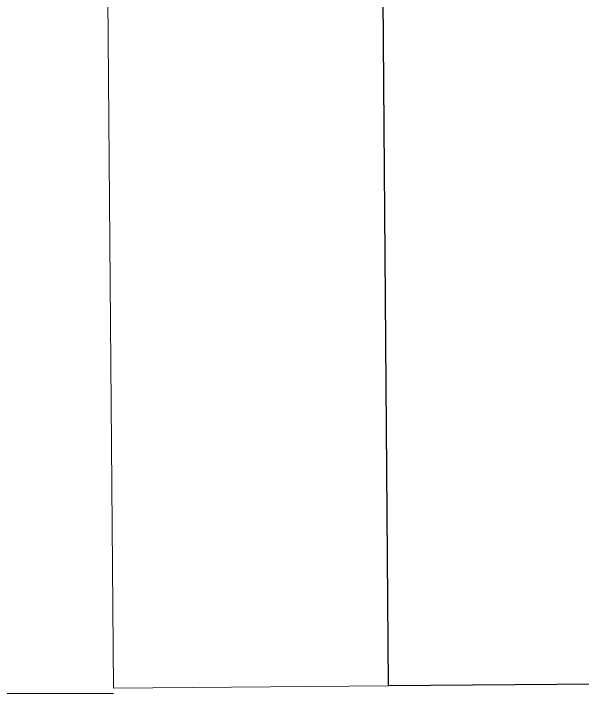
# Model space of a CAD drawing. Header units: millimetres. Extents: x -10474 to 67905, y -3824 to 44223.
# Drawn here: x 54948.78 to 54990.14, y 23419.87 to 23469.31 of the extents above; entities that cross this region are included whole.
import ezdxf

# ---------------------------------------------------------------- set-up
doc = ezdxf.new("R2010")
doc.units = ezdxf.units.MM
for name, color, linetype, lineweight in [('Стены наружные', 7, 'Continuous', 18), ('Стены несущие', 7, 'Continuous', 30), ('Стены отделка', 7, 'Continuous', 30)]:
    doc.layers.add(name, color=color, linetype=linetype, lineweight=lineweight)

msp = doc.modelspace()

# ---------------------------------------------------------------- linework, layer by layer
at = {"layer": 'Стены наружные'}
msp.add_line((54947.693, 23419.87), (54956.048, 23419.87), dxfattribs=at)
at = {"layer": 'Стены несущие'}
for p, q in [((54976.044, 23420.423), (54956.869, 25791.349)), ((55306.033, 23423.092), (54976.044, 23420.423))]:
    msp.add_line(p, q, dxfattribs=at)
at = {"layer": 'Стены отделка', "lineweight": 9}
for p in [(54936.87, 25791.187), (54976.044, 23420.423)]:
    msp.add_line(p, (54956.045, 23420.262), dxfattribs=at)

doc.saveas('drawing.dxf')
